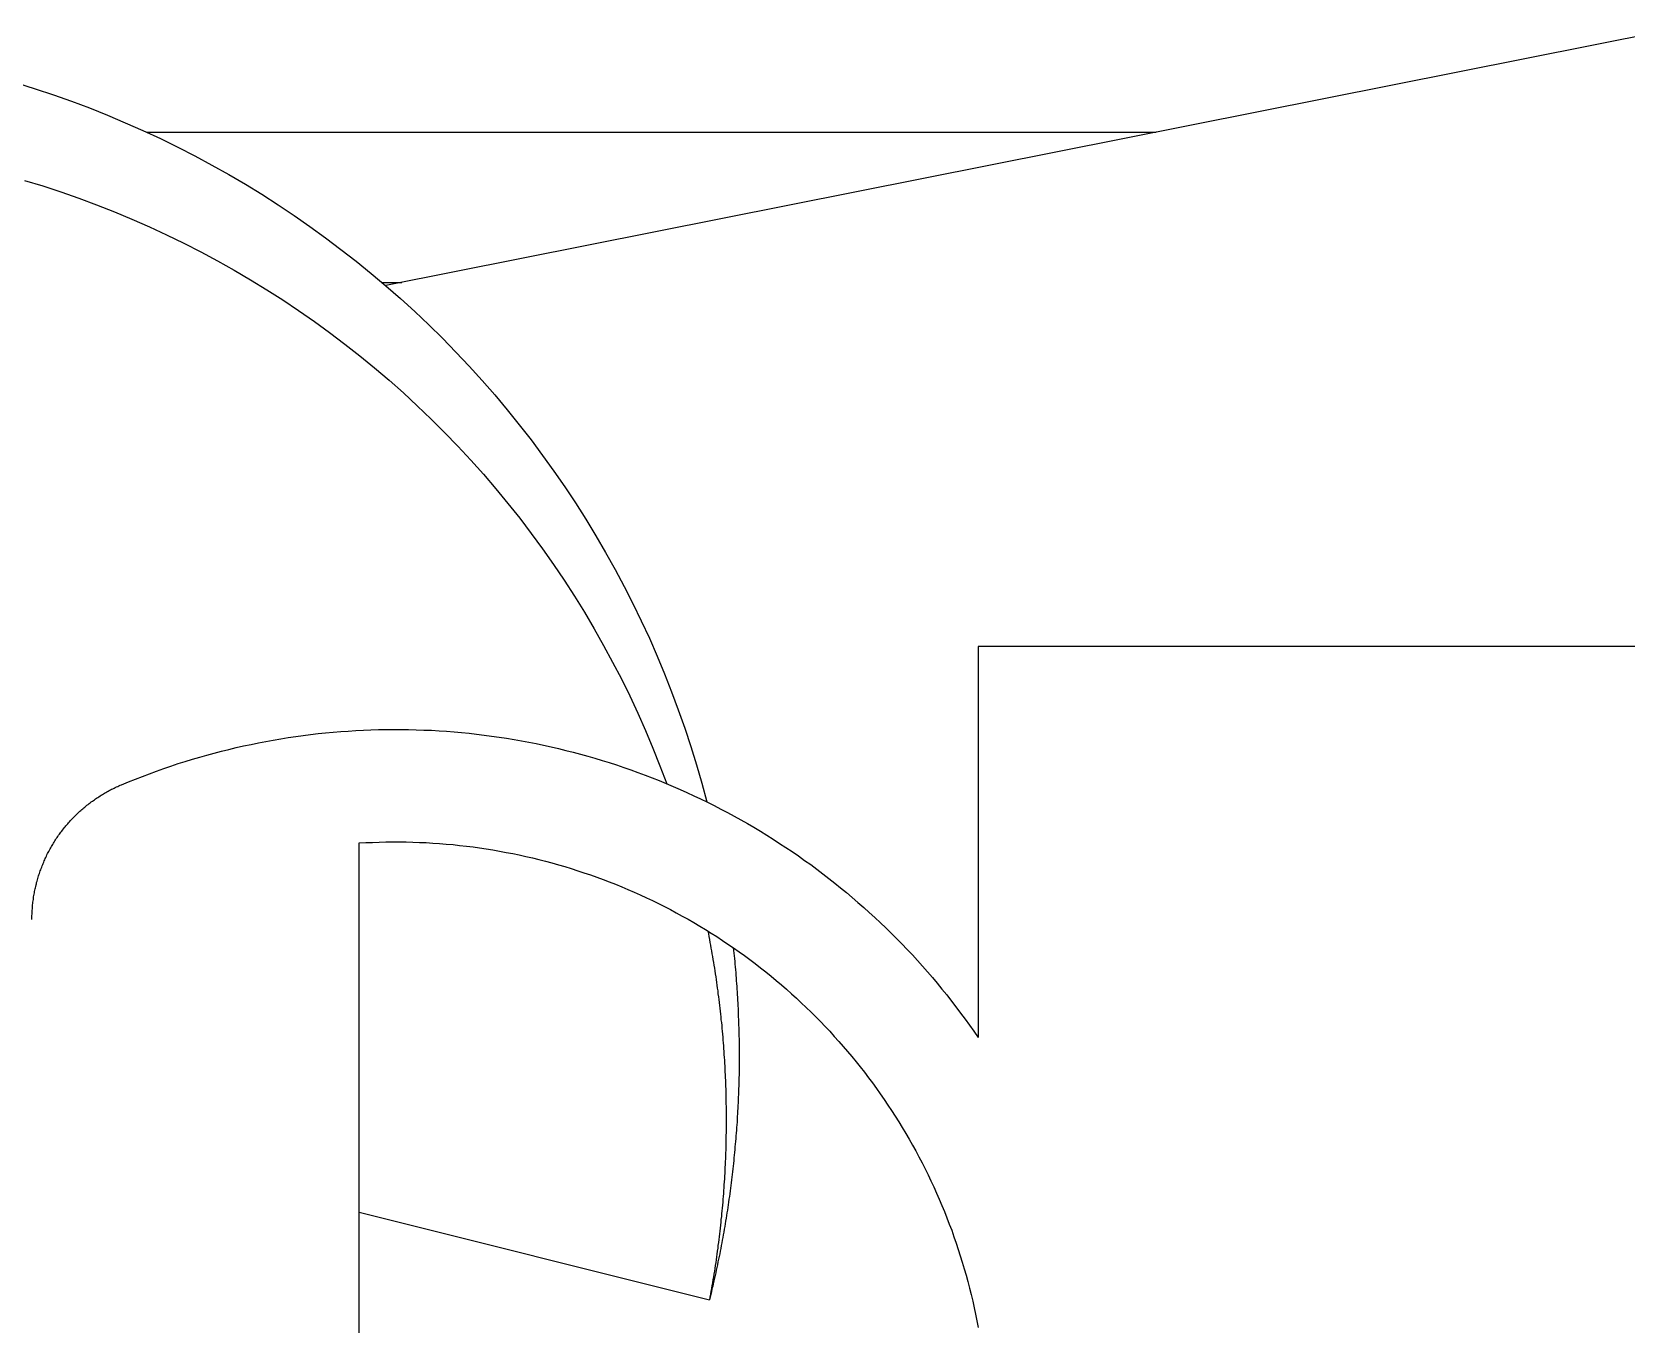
# Model space of a CAD drawing. Header units: millimetres. Extents: x 340 to 1003762, y 22 to 362022.
# Drawn here: x 421.5021 to 421.6134, y 89.8412 to 89.9315 of the extents above; entities that cross this region are included whole.
import ezdxf
from ezdxf.xclip import XClip

# ---------------------------------------------------------------- set-up
doc = ezdxf.new("R2010")
doc.units = ezdxf.units.MM
doc.header["$XCLIPFRAME"] = 0
for name, color, linetype in [('LSBB_P_002 - PLANTA 1° NIVEL SALA DE VENTAS$0$A-Equipamiento acero inox', 8, 'Continuous'), ('LSBB_P_002 - PLANTA 1° NIVEL SALA DE VENTAS$0$A-TRAS-EQPM', 8, 'Continuous'), ('XREF', 7, 'Continuous')]:
    doc.layers.add(name, color=color, linetype=linetype)

# ---------------------------------------------------------------- blocks, each defined once
blk = doc.blocks.new('LSBB_P_002 - PLANTA 1° NIVEL SALA DE VENTAS$0$laminadora')
at = {"layer": 'LSBB_P_002 - PLANTA 1° NIVEL SALA DE VENTAS$0$A-TRAS-EQPM'}
for p, q in [((-175678.321, 30461.548), (-175669.416, 30459.775)), ((-175666.837, 30461.191), (-175666.966, 30461.151)), ((-175667.221, 30461.063), (-175667.347, 30461.016)), ((-175667.094, 30461.108), (-175667.221, 30461.063)), ((-175666.966, 30461.151), (-175667.094, 30461.108)), ((-175667.472, 30460.966), (-175667.596, 30460.913)), ((-175667.347, 30461.016), (-175667.472, 30460.966)), ((-175667.746, 30460.847), (-175674.798, 30460.847)), ((-175667.719, 30460.859), (-175667.842, 30460.802)), ((-175667.596, 30460.913), (-175667.719, 30460.859)), ((-175667.963, 30460.743), (-175668.083, 30460.681)), ((-175667.842, 30460.802), (-175667.963, 30460.743)), ((-175668.201, 30460.617), (-175668.319, 30460.551)), ((-175668.083, 30460.681), (-175668.201, 30460.617)), ((-175668.319, 30460.551), (-175668.435, 30460.483)), ((-175666.892, 30460.51), (-175667.02, 30460.471)), ((-175668.55, 30460.413), (-175668.664, 30460.34)), ((-175668.435, 30460.483), (-175668.55, 30460.413)), ((-175667.146, 30460.43), (-175667.272, 30460.386)), ((-175667.02, 30460.471), (-175667.146, 30460.43)), ((-175668.664, 30460.34), (-175668.776, 30460.265)), ((-175667.52, 30460.29), (-175667.643, 30460.239)), ((-175667.396, 30460.339), (-175667.52, 30460.29)), ((-175667.272, 30460.386), (-175667.396, 30460.339)), ((-175668.886, 30460.188), (-175668.996, 30460.109)), ((-175668.776, 30460.265), (-175668.886, 30460.188)), ((-175667.765, 30460.186), (-175667.885, 30460.13)), ((-175667.643, 30460.239), (-175667.765, 30460.186)), ((-175668.996, 30460.109), (-175669.103, 30460.028)), ((-175668.005, 30460.071), (-175668.123, 30460.011)), ((-175667.885, 30460.13), (-175668.005, 30460.071)), ((-175669.103, 30460.028), (-175669.21, 30459.945)), ((-175668.241, 30459.948), (-175668.357, 30459.883)), ((-175668.123, 30460.011), (-175668.241, 30459.948)), ((-175669.314, 30459.86), (-175669.417, 30459.773)), ((-175669.21, 30459.945), (-175669.314, 30459.86)), ((-175668.357, 30459.883), (-175668.471, 30459.815)), ((-175669.39, 30459.797), (-175669.528, 30459.797)), ((-175669.417, 30459.773), (-175669.518, 30459.684)), ((-175668.585, 30459.746), (-175668.697, 30459.674)), ((-175668.471, 30459.815), (-175668.585, 30459.746)), ((-175669.518, 30459.684), (-175669.618, 30459.593)), ((-175668.697, 30459.674), (-175668.807, 30459.6)), ((-175669.618, 30459.593), (-175669.716, 30459.501)), ((-175668.917, 30459.524), (-175669.024, 30459.446)), ((-175668.807, 30459.6), (-175668.917, 30459.524)), ((-175669.812, 30459.406), (-175669.906, 30459.31)), ((-175669.716, 30459.501), (-175669.812, 30459.406)), ((-175669.024, 30459.446), (-175669.13, 30459.366)), ((-175669.906, 30459.31), (-175669.999, 30459.212)), ((-175669.235, 30459.283), (-175669.338, 30459.199)), ((-175669.13, 30459.366), (-175669.235, 30459.283)), ((-175669.999, 30459.212), (-175670.089, 30459.112)), ((-175669.338, 30459.199), (-175669.439, 30459.113)), ((-175670.089, 30459.112), (-175670.178, 30459.01)), ((-175669.439, 30459.113), (-175669.539, 30459.024)), ((-175670.178, 30459.01), (-175670.264, 30458.907)), ((-175669.539, 30459.024), (-175669.636, 30458.934)), ((-175670.264, 30458.907), (-175670.349, 30458.802)), ((-175669.733, 30458.842), (-175669.827, 30458.748)), ((-175669.636, 30458.934), (-175669.733, 30458.842)), ((-175670.349, 30458.802), (-175670.432, 30458.696)), ((-175669.827, 30458.748), (-175669.919, 30458.652)), ((-175670.432, 30458.696), (-175670.512, 30458.588)), ((-175669.919, 30458.652), (-175670.01, 30458.555)), ((-175670.512, 30458.588), (-175670.591, 30458.478)), ((-175670.01, 30458.555), (-175670.098, 30458.456)), ((-175670.591, 30458.478), (-175670.668, 30458.367)), ((-175670.098, 30458.456), (-175670.185, 30458.355)), ((-175670.668, 30458.367), (-175670.742, 30458.255)), ((-175670.185, 30458.355), (-175670.27, 30458.252)), ((-175670.742, 30458.255), (-175670.814, 30458.141)), ((-175670.27, 30458.252), (-175670.352, 30458.148)), ((-175670.814, 30458.141), (-175670.884, 30458.026)), ((-175670.352, 30458.148), (-175670.433, 30458.042)), ((-175670.884, 30458.026), (-175670.952, 30457.909)), ((-175670.433, 30458.042), (-175670.512, 30457.935)), ((-175670.952, 30457.909), (-175671.018, 30457.791)), ((-175670.512, 30457.935), (-175670.588, 30457.826)), ((-175671.018, 30457.791), (-175671.081, 30457.672)), ((-175670.588, 30457.826), (-175670.662, 30457.716)), ((-175671.081, 30457.672), (-175671.142, 30457.552)), ((-175670.662, 30457.716), (-175670.735, 30457.604)), ((-175671.142, 30457.552), (-175671.201, 30457.431)), ((-175670.735, 30457.604), (-175670.805, 30457.491)), ((-175671.201, 30457.431), (-175671.258, 30457.309)), ((-175670.805, 30457.491), (-175670.872, 30457.376)), ((-175671.258, 30457.309), (-175671.312, 30457.185)), ((-175670.872, 30457.376), (-175670.938, 30457.26)), ((-175681.498, 30457.253), (-175673.555, 30457.253)), ((-175673.555, 30457.253), (-175673.555, 30454.518)), ((-175671.312, 30457.185), (-175671.364, 30457.061)), ((-175670.938, 30457.26), (-175671.001, 30457.143)), ((-175671.364, 30457.061), (-175671.413, 30456.935)), ((-175671.001, 30457.143), (-175671.062, 30457.025)), ((-175671.062, 30457.025), (-175671.121, 30456.906)), ((-175671.413, 30456.935), (-175671.46, 30456.809)), ((-175671.121, 30456.906), (-175671.177, 30456.785)), ((-175671.46, 30456.809), (-175671.505, 30456.682)), ((-175671.177, 30456.785), (-175671.231, 30456.664)), ((-175671.505, 30456.682), (-175671.547, 30456.554)), ((-175671.231, 30456.664), (-175671.283, 30456.541)), ((-175670.26, 30456.611), (-175670.312, 30456.602)), ((-175670.208, 30456.619), (-175670.26, 30456.611)), ((-175670.155, 30456.626), (-175670.208, 30456.619)), ((-175670.103, 30456.633), (-175670.155, 30456.626)), ((-175670.05, 30456.64), (-175670.103, 30456.633)), ((-175669.998, 30456.645), (-175670.05, 30456.64)), ((-175669.945, 30456.651), (-175669.998, 30456.645)), ((-175669.893, 30456.655), (-175669.945, 30456.651)), ((-175669.84, 30456.659), (-175669.893, 30456.655)), ((-175669.788, 30456.663), (-175669.84, 30456.659)), ((-175669.735, 30456.666), (-175669.788, 30456.663)), ((-175669.682, 30456.668), (-175669.735, 30456.666)), ((-175669.629, 30456.67), (-175669.682, 30456.668)), ((-175669.576, 30456.671), (-175669.629, 30456.67)), ((-175669.524, 30456.672), (-175669.576, 30456.671)), ((-175669.471, 30456.672), (-175669.524, 30456.672)), ((-175669.418, 30456.672), (-175669.471, 30456.672)), ((-175669.365, 30456.671), (-175669.418, 30456.672)), ((-175669.312, 30456.669), (-175669.365, 30456.671)), ((-175669.26, 30456.667), (-175669.312, 30456.669)), ((-175669.207, 30456.665), (-175669.26, 30456.667)), ((-175669.154, 30456.661), (-175669.207, 30456.665)), ((-175669.102, 30456.658), (-175669.154, 30456.661)), ((-175669.049, 30456.653), (-175669.102, 30456.658)), ((-175668.996, 30456.648), (-175669.049, 30456.653)), ((-175668.944, 30456.643), (-175668.996, 30456.648)), ((-175668.891, 30456.637), (-175668.944, 30456.643)), ((-175668.839, 30456.63), (-175668.891, 30456.637)), ((-175668.787, 30456.623), (-175668.839, 30456.63)), ((-175668.734, 30456.615), (-175668.787, 30456.623)), ((-175668.682, 30456.607), (-175668.734, 30456.615)), ((-175668.63, 30456.598), (-175668.682, 30456.607)), ((-175671.547, 30456.554), (-175671.587, 30456.425)), ((-175671.283, 30456.541), (-175671.332, 30456.417)), ((-175670.776, 30456.5), (-175670.827, 30456.486)), ((-175670.725, 30456.513), (-175670.776, 30456.5)), ((-175670.673, 30456.526), (-175670.725, 30456.513)), ((-175670.622, 30456.539), (-175670.673, 30456.526)), ((-175670.571, 30456.551), (-175670.622, 30456.539)), ((-175670.519, 30456.562), (-175670.571, 30456.551)), ((-175670.467, 30456.573), (-175670.519, 30456.562)), ((-175670.416, 30456.583), (-175670.467, 30456.573)), ((-175670.364, 30456.593), (-175670.416, 30456.583)), ((-175670.312, 30456.602), (-175670.364, 30456.593)), ((-175668.578, 30456.589), (-175668.63, 30456.598)), ((-175668.526, 30456.579), (-175668.578, 30456.589)), ((-175668.475, 30456.568), (-175668.526, 30456.579)), ((-175668.423, 30456.557), (-175668.475, 30456.568)), ((-175668.372, 30456.545), (-175668.423, 30456.557)), ((-175668.32, 30456.533), (-175668.372, 30456.545)), ((-175668.269, 30456.52), (-175668.32, 30456.533)), ((-175668.218, 30456.507), (-175668.269, 30456.52)), ((-175668.167, 30456.493), (-175668.218, 30456.507)), ((-175671.587, 30456.425), (-175671.624, 30456.296)), ((-175671.332, 30456.417), (-175671.379, 30456.293)), ((-175671.128, 30456.389), (-175671.178, 30456.371)), ((-175671.079, 30456.407), (-175671.128, 30456.389)), ((-175671.028, 30456.424), (-175671.079, 30456.407)), ((-175670.978, 30456.44), (-175671.028, 30456.424)), ((-175670.928, 30456.456), (-175670.978, 30456.44)), ((-175670.877, 30456.471), (-175670.928, 30456.456)), ((-175670.827, 30456.486), (-175670.877, 30456.471)), ((-175668.116, 30456.479), (-175668.167, 30456.493)), ((-175668.065, 30456.464), (-175668.116, 30456.479)), ((-175668.015, 30456.449), (-175668.065, 30456.464)), ((-175667.965, 30456.433), (-175668.015, 30456.449)), ((-175667.914, 30456.416), (-175667.965, 30456.433)), ((-175667.865, 30456.399), (-175667.914, 30456.416)), ((-175667.815, 30456.381), (-175667.865, 30456.399)), ((-175671.624, 30456.296), (-175671.659, 30456.165)), ((-175671.423, 30456.274), (-175671.472, 30456.253)), ((-175671.375, 30456.295), (-175671.423, 30456.274)), ((-175671.326, 30456.315), (-175671.375, 30456.295)), ((-175671.277, 30456.334), (-175671.326, 30456.315)), ((-175671.228, 30456.353), (-175671.277, 30456.334)), ((-175671.178, 30456.371), (-175671.228, 30456.353)), ((-175667.765, 30456.363), (-175667.815, 30456.381)), ((-175667.716, 30456.344), (-175667.765, 30456.363)), ((-175667.667, 30456.325), (-175667.716, 30456.344)), ((-175667.618, 30456.306), (-175667.667, 30456.325)), ((-175667.569, 30456.285), (-175667.618, 30456.306)), ((-175667.56, 30456.282), (-175667.569, 30456.285)), ((-175667.552, 30456.278), (-175667.56, 30456.282)), ((-175667.543, 30456.274), (-175667.552, 30456.278)), ((-175667.535, 30456.27), (-175667.543, 30456.274)), ((-175671.663, 30456.164), (-175671.71, 30456.14)), ((-175671.616, 30456.187), (-175671.663, 30456.164)), ((-175671.568, 30456.209), (-175671.616, 30456.187)), ((-175671.52, 30456.231), (-175671.568, 30456.209)), ((-175671.472, 30456.253), (-175671.52, 30456.231)), ((-175667.526, 30456.266), (-175667.535, 30456.27)), ((-175667.518, 30456.262), (-175667.526, 30456.266)), ((-175667.509, 30456.258), (-175667.518, 30456.262)), ((-175667.501, 30456.254), (-175667.509, 30456.258)), ((-175667.493, 30456.249), (-175667.501, 30456.254)), ((-175667.484, 30456.245), (-175667.493, 30456.249)), ((-175667.476, 30456.241), (-175667.484, 30456.245)), ((-175667.468, 30456.236), (-175667.476, 30456.241)), ((-175667.46, 30456.231), (-175667.468, 30456.236)), ((-175667.452, 30456.227), (-175667.46, 30456.231)), ((-175667.444, 30456.222), (-175667.452, 30456.227)), ((-175667.436, 30456.217), (-175667.444, 30456.222)), ((-175667.428, 30456.212), (-175667.436, 30456.217)), ((-175667.42, 30456.207), (-175667.428, 30456.212)), ((-175667.412, 30456.202), (-175667.42, 30456.207)), ((-175667.404, 30456.197), (-175667.412, 30456.202)), ((-175667.396, 30456.192), (-175667.404, 30456.197)), ((-175667.388, 30456.187), (-175667.396, 30456.192)), ((-175667.381, 30456.181), (-175667.388, 30456.187)), ((-175667.373, 30456.176), (-175667.381, 30456.181)), ((-175667.366, 30456.171), (-175667.373, 30456.176)), ((-175667.358, 30456.165), (-175667.366, 30456.171)), ((-175667.351, 30456.159), (-175667.358, 30456.165)), ((-175671.851, 30456.066), (-175671.897, 30456.04)), ((-175671.804, 30456.091), (-175671.851, 30456.066)), ((-175671.757, 30456.116), (-175671.804, 30456.091)), ((-175671.71, 30456.14), (-175671.757, 30456.116)), ((-175667.343, 30456.154), (-175667.351, 30456.159)), ((-175667.336, 30456.148), (-175667.343, 30456.154)), ((-175667.328, 30456.142), (-175667.336, 30456.148)), ((-175667.321, 30456.136), (-175667.328, 30456.142)), ((-175667.314, 30456.13), (-175667.321, 30456.136)), ((-175667.307, 30456.124), (-175667.314, 30456.13)), ((-175667.3, 30456.118), (-175667.307, 30456.124)), ((-175667.292, 30456.112), (-175667.3, 30456.118)), ((-175667.285, 30456.106), (-175667.292, 30456.112)), ((-175667.279, 30456.1), (-175667.285, 30456.106)), ((-175667.272, 30456.094), (-175667.279, 30456.1)), ((-175667.265, 30456.087), (-175667.272, 30456.094)), ((-175667.258, 30456.081), (-175667.265, 30456.087)), ((-175667.251, 30456.074), (-175667.258, 30456.081)), ((-175667.245, 30456.068), (-175667.251, 30456.074)), ((-175667.238, 30456.061), (-175667.245, 30456.068)), ((-175667.232, 30456.054), (-175667.238, 30456.061)), ((-175667.225, 30456.048), (-175667.232, 30456.054)), ((-175672.034, 30455.961), (-175672.079, 30455.933)), ((-175671.988, 30455.988), (-175672.034, 30455.961)), ((-175671.943, 30456.014), (-175671.988, 30455.988)), ((-175671.897, 30456.04), (-175671.943, 30456.014)), ((-175667.219, 30456.041), (-175667.225, 30456.048)), ((-175667.212, 30456.034), (-175667.219, 30456.041)), ((-175667.206, 30456.027), (-175667.212, 30456.034)), ((-175667.2, 30456.02), (-175667.206, 30456.027)), ((-175667.194, 30456.013), (-175667.2, 30456.02)), ((-175667.188, 30456.006), (-175667.194, 30456.013)), ((-175667.181, 30455.999), (-175667.188, 30456.006)), ((-175667.176, 30455.991), (-175667.181, 30455.999)), ((-175667.17, 30455.984), (-175667.176, 30455.991)), ((-175667.164, 30455.977), (-175667.17, 30455.984)), ((-175667.158, 30455.969), (-175667.164, 30455.977)), ((-175667.152, 30455.962), (-175667.158, 30455.969)), ((-175667.147, 30455.955), (-175667.152, 30455.962)), ((-175667.141, 30455.947), (-175667.147, 30455.955)), ((-175667.136, 30455.939), (-175667.141, 30455.947)), ((-175667.13, 30455.932), (-175667.136, 30455.939)), ((-175672.212, 30455.847), (-175672.256, 30455.818)), ((-175672.168, 30455.876), (-175672.212, 30455.847)), ((-175672.123, 30455.905), (-175672.168, 30455.876)), ((-175672.079, 30455.933), (-175672.123, 30455.905)), ((-175670.165, 30455.83), (-175670.211, 30455.822)), ((-175670.118, 30455.837), (-175670.165, 30455.83)), ((-175670.072, 30455.844), (-175670.118, 30455.837)), ((-175670.026, 30455.851), (-175670.072, 30455.844)), ((-175669.979, 30455.856), (-175670.026, 30455.851)), ((-175669.932, 30455.862), (-175669.979, 30455.856)), ((-175669.886, 30455.867), (-175669.932, 30455.862)), ((-175669.839, 30455.871), (-175669.886, 30455.867)), ((-175669.792, 30455.875), (-175669.839, 30455.871)), ((-175669.745, 30455.878), (-175669.792, 30455.875)), ((-175669.699, 30455.881), (-175669.745, 30455.878)), ((-175669.652, 30455.883), (-175669.699, 30455.881)), ((-175669.605, 30455.885), (-175669.652, 30455.883)), ((-175669.558, 30455.886), (-175669.605, 30455.885)), ((-175669.511, 30455.886), (-175669.558, 30455.886)), ((-175669.464, 30455.886), (-175669.511, 30455.886)), ((-175669.417, 30455.886), (-175669.464, 30455.886)), ((-175669.37, 30455.885), (-175669.417, 30455.886)), ((-175669.323, 30455.883), (-175669.37, 30455.885)), ((-175669.276, 30455.881), (-175669.323, 30455.883)), ((-175669.23, 30455.879), (-175669.276, 30455.881)), ((-175669.23, 30444.321), (-175669.23, 30455.879)), ((-175667.125, 30455.924), (-175667.13, 30455.932)), ((-175667.12, 30455.916), (-175667.125, 30455.924)), ((-175667.114, 30455.909), (-175667.12, 30455.916)), ((-175667.109, 30455.901), (-175667.114, 30455.909)), ((-175667.104, 30455.893), (-175667.109, 30455.901)), ((-175667.099, 30455.885), (-175667.104, 30455.893)), ((-175667.094, 30455.877), (-175667.099, 30455.885)), ((-175667.089, 30455.869), (-175667.094, 30455.877)), ((-175667.085, 30455.861), (-175667.089, 30455.869)), ((-175667.08, 30455.853), (-175667.085, 30455.861)), ((-175667.075, 30455.845), (-175667.08, 30455.853)), ((-175667.071, 30455.837), (-175667.075, 30455.845)), ((-175667.066, 30455.828), (-175667.071, 30455.837)), ((-175667.062, 30455.82), (-175667.066, 30455.828)), ((-175672.385, 30455.727), (-175672.428, 30455.695)), ((-175672.342, 30455.757), (-175672.385, 30455.727)), ((-175672.299, 30455.788), (-175672.342, 30455.757)), ((-175672.256, 30455.818), (-175672.299, 30455.788)), ((-175670.622, 30455.726), (-175670.667, 30455.713)), ((-175670.577, 30455.739), (-175670.622, 30455.726)), ((-175670.532, 30455.751), (-175670.577, 30455.739)), ((-175670.486, 30455.763), (-175670.532, 30455.751)), ((-175670.441, 30455.774), (-175670.486, 30455.763)), ((-175670.395, 30455.785), (-175670.441, 30455.774)), ((-175670.349, 30455.795), (-175670.395, 30455.785)), ((-175670.303, 30455.804), (-175670.349, 30455.795)), ((-175670.257, 30455.813), (-175670.303, 30455.804)), ((-175670.211, 30455.822), (-175670.257, 30455.813)), ((-175667.058, 30455.812), (-175667.062, 30455.82)), ((-175667.053, 30455.804), (-175667.058, 30455.812)), ((-175667.049, 30455.795), (-175667.053, 30455.804)), ((-175667.045, 30455.787), (-175667.049, 30455.795)), ((-175667.041, 30455.778), (-175667.045, 30455.787)), ((-175667.037, 30455.77), (-175667.041, 30455.778)), ((-175667.033, 30455.761), (-175667.037, 30455.77)), ((-175667.029, 30455.753), (-175667.033, 30455.761)), ((-175667.026, 30455.744), (-175667.029, 30455.753)), ((-175667.022, 30455.736), (-175667.026, 30455.744)), ((-175667.019, 30455.727), (-175667.022, 30455.736)), ((-175667.015, 30455.718), (-175667.019, 30455.727)), ((-175667.012, 30455.71), (-175667.015, 30455.718)), ((-175672.512, 30455.631), (-175672.553, 30455.598)), ((-175672.47, 30455.663), (-175672.512, 30455.631)), ((-175672.428, 30455.695), (-175672.47, 30455.663)), ((-175670.978, 30455.607), (-175671.022, 30455.59)), ((-175670.934, 30455.624), (-175670.978, 30455.607)), ((-175670.89, 30455.64), (-175670.934, 30455.624)), ((-175670.846, 30455.655), (-175670.89, 30455.64)), ((-175670.801, 30455.671), (-175670.846, 30455.655)), ((-175670.757, 30455.685), (-175670.801, 30455.671)), ((-175670.712, 30455.7), (-175670.757, 30455.685)), ((-175670.667, 30455.713), (-175670.712, 30455.7)), ((-175667.008, 30455.701), (-175667.012, 30455.71)), ((-175667.005, 30455.692), (-175667.008, 30455.701)), ((-175667.002, 30455.683), (-175667.005, 30455.692)), ((-175666.999, 30455.674), (-175667.002, 30455.683)), ((-175666.996, 30455.666), (-175666.999, 30455.674)), ((-175666.993, 30455.657), (-175666.996, 30455.666)), ((-175666.99, 30455.648), (-175666.993, 30455.657)), ((-175666.988, 30455.639), (-175666.99, 30455.648)), ((-175666.985, 30455.63), (-175666.988, 30455.639)), ((-175666.982, 30455.621), (-175666.985, 30455.63)), ((-175666.98, 30455.612), (-175666.982, 30455.621)), ((-175666.977, 30455.603), (-175666.98, 30455.612)), ((-175666.975, 30455.594), (-175666.977, 30455.603)), ((-175672.675, 30455.498), (-175672.715, 30455.463)), ((-175672.635, 30455.532), (-175672.675, 30455.498)), ((-175672.594, 30455.565), (-175672.635, 30455.532)), ((-175672.553, 30455.598), (-175672.594, 30455.565)), ((-175671.237, 30455.496), (-175671.279, 30455.476)), ((-175671.194, 30455.516), (-175671.237, 30455.496)), ((-175671.151, 30455.535), (-175671.194, 30455.516)), ((-175671.108, 30455.554), (-175671.151, 30455.535)), ((-175671.065, 30455.572), (-175671.108, 30455.554)), ((-175671.022, 30455.59), (-175671.065, 30455.572)), ((-175666.973, 30455.585), (-175666.975, 30455.594)), ((-175666.971, 30455.575), (-175666.973, 30455.585)), ((-175666.969, 30455.566), (-175666.971, 30455.575)), ((-175666.967, 30455.557), (-175666.969, 30455.566)), ((-175666.965, 30455.548), (-175666.967, 30455.557)), ((-175666.963, 30455.539), (-175666.965, 30455.548)), ((-175666.961, 30455.53), (-175666.963, 30455.539)), ((-175666.959, 30455.521), (-175666.961, 30455.53)), ((-175666.958, 30455.511), (-175666.959, 30455.521)), ((-175666.956, 30455.502), (-175666.958, 30455.511)), ((-175666.955, 30455.493), (-175666.956, 30455.502)), ((-175666.954, 30455.484), (-175666.955, 30455.493)), ((-175672.794, 30455.393), (-175672.833, 30455.357)), ((-175672.755, 30455.428), (-175672.794, 30455.393)), ((-175672.715, 30455.463), (-175672.755, 30455.428)), ((-175671.446, 30455.391), (-175671.488, 30455.368)), ((-175671.405, 30455.413), (-175671.446, 30455.391)), ((-175671.363, 30455.435), (-175671.405, 30455.413)), ((-175671.321, 30455.456), (-175671.363, 30455.435)), ((-175671.279, 30455.476), (-175671.321, 30455.456)), ((-175666.952, 30455.474), (-175666.954, 30455.484)), ((-175666.951, 30455.465), (-175666.952, 30455.474)), ((-175666.95, 30455.456), (-175666.951, 30455.465)), ((-175666.949, 30455.446), (-175666.95, 30455.456)), ((-175666.948, 30455.437), (-175666.949, 30455.446)), ((-175666.947, 30455.428), (-175666.948, 30455.437)), ((-175666.947, 30455.418), (-175666.947, 30455.428)), ((-175666.946, 30455.409), (-175666.947, 30455.418)), ((-175666.946, 30455.4), (-175666.946, 30455.409)), ((-175666.945, 30455.39), (-175666.946, 30455.4)), ((-175666.945, 30455.381), (-175666.945, 30455.39)), ((-175666.944, 30455.372), (-175666.945, 30455.381)), ((-175672.91, 30455.285), (-175672.948, 30455.248)), ((-175672.872, 30455.321), (-175672.91, 30455.285)), ((-175672.833, 30455.357), (-175672.872, 30455.321)), ((-175671.65, 30455.274), (-175671.69, 30455.249)), ((-175671.61, 30455.298), (-175671.65, 30455.274)), ((-175671.569, 30455.322), (-175671.61, 30455.298)), ((-175671.529, 30455.346), (-175671.569, 30455.322)), ((-175671.488, 30455.368), (-175671.529, 30455.346)), ((-175666.944, 30455.362), (-175666.944, 30455.372)), ((-175666.944, 30455.353), (-175666.944, 30455.362)), ((-175666.944, 30455.344), (-175666.944, 30455.353)), ((-175673.022, 30455.173), (-175673.058, 30455.135)), ((-175672.985, 30455.21), (-175673.022, 30455.173)), ((-175672.948, 30455.248), (-175672.985, 30455.21)), ((-175671.807, 30455.172), (-175671.846, 30455.146)), ((-175671.768, 30455.198), (-175671.807, 30455.172)), ((-175671.729, 30455.224), (-175671.768, 30455.198)), ((-175671.69, 30455.249), (-175671.729, 30455.224)), ((-175671.685, 30455.164), (-175671.688, 30455.144)), ((-175671.681, 30455.184), (-175671.685, 30455.164)), ((-175671.677, 30455.204), (-175671.681, 30455.184)), ((-175671.674, 30455.224), (-175671.677, 30455.204)), ((-175671.67, 30455.244), (-175671.674, 30455.224)), ((-175671.666, 30455.264), (-175671.67, 30455.244)), ((-175673.13, 30455.057), (-175673.165, 30455.018)), ((-175673.095, 30455.096), (-175673.13, 30455.057)), ((-175673.058, 30455.135), (-175673.095, 30455.096)), ((-175671.96, 30455.063), (-175671.998, 30455.035)), ((-175671.922, 30455.091), (-175671.96, 30455.063)), ((-175671.884, 30455.118), (-175671.922, 30455.091)), ((-175671.846, 30455.146), (-175671.884, 30455.118)), ((-175671.854, 30455.05), (-175671.856, 30455.031)), ((-175671.852, 30455.07), (-175671.854, 30455.05)), ((-175671.85, 30455.089), (-175671.852, 30455.07)), ((-175671.848, 30455.108), (-175671.85, 30455.089)), ((-175671.846, 30455.127), (-175671.848, 30455.108)), ((-175671.844, 30455.147), (-175671.846, 30455.127)), ((-175671.702, 30455.064), (-175671.705, 30455.044)), ((-175671.699, 30455.084), (-175671.702, 30455.064)), ((-175671.695, 30455.104), (-175671.699, 30455.084)), ((-175671.692, 30455.124), (-175671.695, 30455.104)), ((-175671.688, 30455.144), (-175671.692, 30455.124)), ((-175673.235, 30454.938), (-175673.269, 30454.898)), ((-175673.2, 30454.978), (-175673.235, 30454.938)), ((-175673.165, 30455.018), (-175673.2, 30454.978)), ((-175672.108, 30454.947), (-175672.144, 30454.918)), ((-175672.072, 30454.977), (-175672.108, 30454.947)), ((-175672.035, 30455.006), (-175672.072, 30454.977)), ((-175671.998, 30455.035), (-175672.035, 30455.006)), ((-175671.864, 30454.934), (-175671.865, 30454.915)), ((-175671.862, 30454.954), (-175671.864, 30454.934)), ((-175671.861, 30454.973), (-175671.862, 30454.954)), ((-175671.859, 30454.992), (-175671.861, 30454.973)), ((-175671.858, 30455.012), (-175671.859, 30454.992)), ((-175671.856, 30455.031), (-175671.858, 30455.012)), ((-175671.721, 30454.944), (-175671.724, 30454.924)), ((-175671.718, 30454.964), (-175671.721, 30454.944)), ((-175671.715, 30454.984), (-175671.718, 30454.964)), ((-175671.712, 30455.004), (-175671.715, 30454.984)), ((-175671.709, 30455.024), (-175671.712, 30455.004)), ((-175671.705, 30455.044), (-175671.709, 30455.024)), ((-175673.302, 30454.857), (-175673.335, 30454.816)), ((-175673.269, 30454.898), (-175673.302, 30454.857)), ((-175672.25, 30454.825), (-175672.285, 30454.794)), ((-175672.215, 30454.856), (-175672.25, 30454.825)), ((-175672.18, 30454.887), (-175672.215, 30454.856)), ((-175672.144, 30454.918), (-175672.18, 30454.887)), ((-175671.871, 30454.838), (-175671.872, 30454.819)), ((-175671.869, 30454.857), (-175671.871, 30454.838)), ((-175671.868, 30454.876), (-175671.869, 30454.857)), ((-175671.867, 30454.896), (-175671.868, 30454.876)), ((-175671.865, 30454.915), (-175671.867, 30454.896)), ((-175671.737, 30454.824), (-175671.74, 30454.804)), ((-175671.735, 30454.844), (-175671.737, 30454.824)), ((-175671.732, 30454.864), (-175671.735, 30454.844)), ((-175671.729, 30454.884), (-175671.732, 30454.864)), ((-175671.727, 30454.904), (-175671.729, 30454.884)), ((-175671.724, 30454.924), (-175671.727, 30454.904)), ((-175673.4, 30454.733), (-175673.432, 30454.69)), ((-175673.368, 30454.774), (-175673.4, 30454.733)), ((-175673.335, 30454.816), (-175673.368, 30454.774)), ((-175672.353, 30454.729), (-175672.387, 30454.697)), ((-175672.319, 30454.762), (-175672.353, 30454.729)), ((-175672.285, 30454.794), (-175672.319, 30454.762)), ((-175671.877, 30454.722), (-175671.878, 30454.702)), ((-175671.876, 30454.741), (-175671.877, 30454.722)), ((-175671.875, 30454.76), (-175671.876, 30454.741)), ((-175671.874, 30454.78), (-175671.875, 30454.76)), ((-175671.873, 30454.799), (-175671.874, 30454.78)), ((-175671.872, 30454.819), (-175671.873, 30454.799)), ((-175671.75, 30454.723), (-175671.752, 30454.703)), ((-175671.747, 30454.743), (-175671.75, 30454.723)), ((-175671.745, 30454.764), (-175671.747, 30454.743)), ((-175671.743, 30454.784), (-175671.745, 30454.764)), ((-175671.74, 30454.804), (-175671.743, 30454.784)), ((-175673.494, 30454.605), (-175673.525, 30454.562)), ((-175673.463, 30454.648), (-175673.494, 30454.605)), ((-175673.432, 30454.69), (-175673.463, 30454.648)), ((-175672.453, 30454.63), (-175672.486, 30454.596)), ((-175672.42, 30454.664), (-175672.453, 30454.63)), ((-175672.387, 30454.697), (-175672.42, 30454.664)), ((-175671.881, 30454.606), (-175671.882, 30454.586)), ((-175671.88, 30454.644), (-175671.881, 30454.625)), ((-175671.881, 30454.625), (-175671.881, 30454.606)), ((-175671.879, 30454.664), (-175671.88, 30454.644)), ((-175671.878, 30454.702), (-175671.879, 30454.683)), ((-175671.879, 30454.683), (-175671.879, 30454.664)), ((-175671.763, 30454.602), (-175671.764, 30454.582)), ((-175671.761, 30454.623), (-175671.763, 30454.602)), ((-175671.758, 30454.643), (-175671.761, 30454.623)), ((-175671.756, 30454.663), (-175671.758, 30454.643)), ((-175671.754, 30454.683), (-175671.756, 30454.663)), ((-175671.752, 30454.703), (-175671.754, 30454.683)), ((-175673.525, 30454.562), (-175673.555, 30454.518)), ((-175672.581, 30454.492), (-175672.612, 30454.457)), ((-175672.549, 30454.527), (-175672.581, 30454.492)), ((-175672.518, 30454.562), (-175672.549, 30454.527)), ((-175672.486, 30454.596), (-175672.518, 30454.562)), ((-175671.883, 30454.528), (-175671.884, 30454.509)), ((-175671.884, 30454.509), (-175671.884, 30454.489)), ((-175671.884, 30454.489), (-175671.884, 30454.47)), ((-175671.882, 30454.586), (-175671.883, 30454.567)), ((-175671.883, 30454.567), (-175671.883, 30454.548)), ((-175671.883, 30454.548), (-175671.883, 30454.528)), ((-175671.771, 30454.501), (-175671.773, 30454.481)), ((-175671.77, 30454.522), (-175671.771, 30454.501)), ((-175671.768, 30454.542), (-175671.77, 30454.522)), ((-175671.766, 30454.562), (-175671.768, 30454.542)), ((-175671.764, 30454.582), (-175671.766, 30454.562)), ((-175672.672, 30454.386), (-175672.702, 30454.349)), ((-175672.642, 30454.422), (-175672.672, 30454.386)), ((-175672.612, 30454.457), (-175672.642, 30454.422)), ((-175671.884, 30454.47), (-175671.885, 30454.451)), ((-175671.885, 30454.451), (-175671.885, 30454.431)), ((-175671.885, 30454.431), (-175671.885, 30454.412)), ((-175671.885, 30454.412), (-175671.885, 30454.393)), ((-175671.885, 30454.393), (-175671.885, 30454.373)), ((-175671.78, 30454.38), (-175671.782, 30454.36)), ((-175671.779, 30454.4), (-175671.78, 30454.38)), ((-175671.778, 30454.421), (-175671.779, 30454.4)), ((-175671.776, 30454.441), (-175671.778, 30454.421)), ((-175671.775, 30454.461), (-175671.776, 30454.441)), ((-175671.773, 30454.481), (-175671.775, 30454.461)), ((-175672.76, 30454.276), (-175672.789, 30454.238)), ((-175672.731, 30454.313), (-175672.76, 30454.276)), ((-175672.702, 30454.349), (-175672.731, 30454.313)), ((-175671.885, 30454.373), (-175671.885, 30454.354)), ((-175671.885, 30454.354), (-175671.885, 30454.334)), ((-175671.885, 30454.334), (-175671.884, 30454.315)), ((-175671.884, 30454.315), (-175671.884, 30454.296)), ((-175671.884, 30454.296), (-175671.884, 30454.276)), ((-175671.884, 30454.276), (-175671.884, 30454.257)), ((-175671.786, 30454.279), (-175671.787, 30454.259)), ((-175671.785, 30454.299), (-175671.786, 30454.279)), ((-175671.784, 30454.319), (-175671.785, 30454.299)), ((-175671.783, 30454.34), (-175671.784, 30454.319)), ((-175671.782, 30454.36), (-175671.783, 30454.34)), ((-175672.844, 30454.163), (-175672.871, 30454.124)), ((-175672.817, 30454.201), (-175672.844, 30454.163)), ((-175672.789, 30454.238), (-175672.817, 30454.201)), ((-175671.884, 30454.257), (-175671.883, 30454.238)), ((-175671.883, 30454.238), (-175671.883, 30454.218)), ((-175671.883, 30454.218), (-175671.882, 30454.199)), ((-175671.882, 30454.199), (-175671.882, 30454.18)), ((-175671.882, 30454.18), (-175671.881, 30454.16)), ((-175671.881, 30454.16), (-175671.88, 30454.141)), ((-175671.79, 30454.178), (-175671.791, 30454.158)), ((-175671.791, 30454.158), (-175671.791, 30454.137)), ((-175671.789, 30454.198), (-175671.79, 30454.178)), ((-175671.788, 30454.239), (-175671.789, 30454.218)), ((-175671.789, 30454.218), (-175671.789, 30454.198)), ((-175671.787, 30454.259), (-175671.788, 30454.239)), ((-175672.924, 30454.047), (-175672.95, 30454.008)), ((-175672.898, 30454.086), (-175672.924, 30454.047)), ((-175672.871, 30454.124), (-175672.898, 30454.086)), ((-175671.88, 30454.141), (-175671.88, 30454.121)), ((-175671.88, 30454.121), (-175671.879, 30454.102)), ((-175671.879, 30454.102), (-175671.878, 30454.083)), ((-175671.878, 30454.083), (-175671.877, 30454.063)), ((-175671.877, 30454.063), (-175671.876, 30454.044)), ((-175671.876, 30454.044), (-175671.875, 30454.025)), ((-175671.793, 30454.056), (-175671.794, 30454.036)), ((-175671.792, 30454.097), (-175671.793, 30454.076)), ((-175671.793, 30454.076), (-175671.793, 30454.056)), ((-175671.791, 30454.137), (-175671.792, 30454.117)), ((-175671.792, 30454.117), (-175671.792, 30454.097)), ((-175672.976, 30453.968), (-175673.001, 30453.929)), ((-175672.95, 30454.008), (-175672.976, 30453.968)), ((-175671.875, 30454.025), (-175671.874, 30454.005)), ((-175671.874, 30454.005), (-175671.873, 30453.986)), ((-175671.873, 30453.986), (-175671.872, 30453.967)), ((-175671.872, 30453.967), (-175671.871, 30453.947)), ((-175671.871, 30453.947), (-175671.87, 30453.928)), ((-175671.794, 30454.036), (-175671.794, 30454.016)), ((-175671.794, 30454.016), (-175671.794, 30453.995)), ((-175671.794, 30453.995), (-175671.794, 30453.975)), ((-175671.794, 30453.975), (-175671.794, 30453.955)), ((-175671.794, 30453.955), (-175671.794, 30453.935)), ((-175671.794, 30453.935), (-175671.794, 30453.914)), ((-175673.049, 30453.848), (-175673.073, 30453.808)), ((-175673.025, 30453.889), (-175673.049, 30453.848)), ((-175673.001, 30453.929), (-175673.025, 30453.889)), ((-175671.87, 30453.928), (-175671.868, 30453.909)), ((-175671.868, 30453.909), (-175671.867, 30453.889)), ((-175671.867, 30453.889), (-175671.866, 30453.87)), ((-175671.866, 30453.87), (-175671.864, 30453.851)), ((-175671.864, 30453.851), (-175671.863, 30453.831)), ((-175671.863, 30453.831), (-175671.861, 30453.812)), ((-175671.794, 30453.914), (-175671.794, 30453.894)), ((-175671.794, 30453.894), (-175671.794, 30453.874)), ((-175671.794, 30453.874), (-175671.794, 30453.854)), ((-175671.794, 30453.854), (-175671.793, 30453.833)), ((-175671.793, 30453.833), (-175671.793, 30453.813)), ((-175673.119, 30453.726), (-175673.141, 30453.685)), ((-175673.096, 30453.767), (-175673.119, 30453.726)), ((-175673.073, 30453.808), (-175673.096, 30453.767)), ((-175671.861, 30453.812), (-175671.86, 30453.793)), ((-175671.86, 30453.793), (-175671.858, 30453.774)), ((-175671.858, 30453.774), (-175671.856, 30453.754)), ((-175671.856, 30453.754), (-175671.855, 30453.735)), ((-175671.855, 30453.735), (-175671.853, 30453.716)), ((-175671.853, 30453.716), (-175671.851, 30453.696)), ((-175671.793, 30453.813), (-175671.792, 30453.793)), ((-175671.792, 30453.793), (-175671.792, 30453.773)), ((-175671.792, 30453.773), (-175671.791, 30453.752)), ((-175671.791, 30453.752), (-175671.791, 30453.732)), ((-175671.791, 30453.732), (-175671.79, 30453.712)), ((-175671.79, 30453.712), (-175671.789, 30453.691)), ((-175673.184, 30453.601), (-175673.205, 30453.559)), ((-175673.163, 30453.643), (-175673.184, 30453.601)), ((-175673.141, 30453.685), (-175673.163, 30453.643)), ((-175671.851, 30453.696), (-175671.849, 30453.677)), ((-175671.849, 30453.677), (-175671.847, 30453.658)), ((-175671.847, 30453.658), (-175671.845, 30453.639)), ((-175671.845, 30453.639), (-175671.843, 30453.619)), ((-175671.843, 30453.619), (-175671.841, 30453.6)), ((-175671.841, 30453.6), (-175671.839, 30453.581)), ((-175671.789, 30453.691), (-175671.789, 30453.671)), ((-175671.789, 30453.671), (-175671.788, 30453.651)), ((-175671.788, 30453.651), (-175671.787, 30453.631)), ((-175671.787, 30453.631), (-175671.786, 30453.611)), ((-175671.786, 30453.611), (-175671.785, 30453.59)), ((-175673.225, 30453.517), (-175673.245, 30453.474)), ((-175673.205, 30453.559), (-175673.225, 30453.517)), ((-175671.839, 30453.581), (-175671.836, 30453.562)), ((-175671.836, 30453.562), (-175671.834, 30453.542)), ((-175671.834, 30453.542), (-175671.832, 30453.523)), ((-175671.832, 30453.523), (-175671.829, 30453.504)), ((-175671.829, 30453.504), (-175671.827, 30453.485)), ((-175671.785, 30453.59), (-175671.784, 30453.57)), ((-175671.784, 30453.57), (-175671.783, 30453.55)), ((-175671.783, 30453.55), (-175671.782, 30453.53)), ((-175671.782, 30453.53), (-175671.78, 30453.509)), ((-175671.78, 30453.509), (-175671.779, 30453.489)), ((-175671.779, 30453.489), (-175671.778, 30453.469)), ((-175673.283, 30453.389), (-175673.301, 30453.345)), ((-175673.264, 30453.431), (-175673.283, 30453.389)), ((-175673.245, 30453.474), (-175673.264, 30453.431)), ((-175671.827, 30453.485), (-175671.824, 30453.465)), ((-175671.824, 30453.465), (-175671.822, 30453.446)), ((-175671.822, 30453.446), (-175671.819, 30453.427)), ((-175671.819, 30453.427), (-175671.817, 30453.408)), ((-175671.817, 30453.408), (-175671.814, 30453.389)), ((-175671.814, 30453.389), (-175671.811, 30453.369)), ((-175671.778, 30453.469), (-175671.776, 30453.449)), ((-175671.776, 30453.449), (-175671.775, 30453.428)), ((-175671.775, 30453.428), (-175671.773, 30453.408)), ((-175671.773, 30453.408), (-175671.771, 30453.388)), ((-175671.771, 30453.388), (-175671.77, 30453.368)), ((-175673.319, 30453.302), (-175673.337, 30453.258)), ((-175673.301, 30453.345), (-175673.319, 30453.302)), ((-175671.811, 30453.369), (-175671.808, 30453.35)), ((-175671.808, 30453.35), (-175671.805, 30453.331)), ((-175671.805, 30453.331), (-175671.803, 30453.312)), ((-175671.803, 30453.312), (-175671.8, 30453.293)), ((-175671.8, 30453.293), (-175671.797, 30453.274)), ((-175671.797, 30453.274), (-175671.794, 30453.255)), ((-175671.77, 30453.368), (-175671.768, 30453.348)), ((-175671.768, 30453.348), (-175671.766, 30453.327)), ((-175671.766, 30453.327), (-175671.764, 30453.307)), ((-175671.764, 30453.307), (-175671.762, 30453.287)), ((-175671.762, 30453.287), (-175671.761, 30453.267)), ((-175671.761, 30453.267), (-175671.758, 30453.247)), ((-175669.23, 30453.297), (-175671.677, 30452.685)), ((-175673.37, 30453.171), (-175673.386, 30453.126)), ((-175673.353, 30453.215), (-175673.37, 30453.171)), ((-175673.337, 30453.258), (-175673.353, 30453.215)), ((-175671.794, 30453.255), (-175671.79, 30453.235)), ((-175671.79, 30453.235), (-175671.787, 30453.216)), ((-175671.787, 30453.216), (-175671.784, 30453.197)), ((-175671.784, 30453.197), (-175671.781, 30453.178)), ((-175671.781, 30453.178), (-175671.777, 30453.159)), ((-175671.777, 30453.159), (-175671.774, 30453.14)), ((-175671.758, 30453.247), (-175671.756, 30453.227)), ((-175671.756, 30453.227), (-175671.754, 30453.206)), ((-175671.754, 30453.206), (-175671.752, 30453.186)), ((-175671.752, 30453.186), (-175671.75, 30453.166)), ((-175671.75, 30453.166), (-175671.747, 30453.146)), ((-175673.401, 30453.082), (-175673.416, 30453.038)), ((-175673.386, 30453.126), (-175673.401, 30453.082)), ((-175671.774, 30453.14), (-175671.771, 30453.121)), ((-175671.771, 30453.121), (-175671.767, 30453.102)), ((-175671.767, 30453.102), (-175671.764, 30453.083)), ((-175671.764, 30453.083), (-175671.76, 30453.064)), ((-175671.76, 30453.064), (-175671.756, 30453.045)), ((-175671.756, 30453.045), (-175671.753, 30453.026)), ((-175671.747, 30453.146), (-175671.745, 30453.126)), ((-175671.745, 30453.126), (-175671.743, 30453.106)), ((-175671.743, 30453.106), (-175671.74, 30453.086)), ((-175671.74, 30453.086), (-175671.737, 30453.066)), ((-175671.737, 30453.066), (-175671.735, 30453.046)), ((-175671.735, 30453.046), (-175671.732, 30453.025)), ((-175673.444, 30452.948), (-175673.458, 30452.903)), ((-175673.43, 30452.993), (-175673.444, 30452.948)), ((-175673.416, 30453.038), (-175673.43, 30452.993)), ((-175671.753, 30453.026), (-175671.749, 30453.007)), ((-175671.749, 30453.007), (-175671.745, 30452.988)), ((-175671.745, 30452.988), (-175671.741, 30452.969)), ((-175671.741, 30452.969), (-175671.737, 30452.95)), ((-175671.737, 30452.95), (-175671.733, 30452.931)), ((-175671.733, 30452.931), (-175671.729, 30452.912)), ((-175671.732, 30453.025), (-175671.729, 30453.005)), ((-175671.729, 30453.005), (-175671.727, 30452.985)), ((-175671.727, 30452.985), (-175671.724, 30452.965)), ((-175671.724, 30452.965), (-175671.721, 30452.945)), ((-175671.721, 30452.945), (-175671.718, 30452.925)), ((-175673.47, 30452.858), (-175673.483, 30452.813)), ((-175673.458, 30452.903), (-175673.47, 30452.858)), ((-175671.729, 30452.912), (-175671.725, 30452.893)), ((-175671.725, 30452.893), (-175671.721, 30452.874)), ((-175671.721, 30452.874), (-175671.717, 30452.855)), ((-175671.718, 30452.925), (-175671.715, 30452.905)), ((-175671.717, 30452.855), (-175671.713, 30452.836)), ((-175671.715, 30452.905), (-175671.712, 30452.885)), ((-175671.713, 30452.836), (-175671.709, 30452.817)), ((-175671.712, 30452.885), (-175671.708, 30452.865)), ((-175671.708, 30452.865), (-175671.705, 30452.845)), ((-175671.705, 30452.845), (-175671.702, 30452.825)), ((-175671.702, 30452.825), (-175671.699, 30452.805)), ((-175673.506, 30452.722), (-175673.517, 30452.676)), ((-175673.495, 30452.767), (-175673.506, 30452.722)), ((-175673.483, 30452.813), (-175673.495, 30452.767)), ((-175671.709, 30452.817), (-175671.704, 30452.798)), ((-175671.704, 30452.798), (-175671.7, 30452.78)), ((-175671.7, 30452.78), (-175671.695, 30452.761)), ((-175671.699, 30452.805), (-175671.695, 30452.785)), ((-175671.695, 30452.785), (-175671.692, 30452.765)), ((-175671.695, 30452.761), (-175671.691, 30452.742)), ((-175671.692, 30452.765), (-175671.688, 30452.745)), ((-175671.691, 30452.742), (-175671.687, 30452.723)), ((-175671.688, 30452.745), (-175671.685, 30452.725)), ((-175671.687, 30452.723), (-175671.682, 30452.704)), ((-175671.685, 30452.725), (-175671.681, 30452.705)), ((-175673.527, 30452.63), (-175673.537, 30452.584)), ((-175673.517, 30452.676), (-175673.527, 30452.63)), ((-175671.682, 30452.704), (-175671.677, 30452.685)), ((-175671.681, 30452.705), (-175671.677, 30452.685)), ((-175673.546, 30452.538), (-175673.555, 30452.492)), ((-175673.537, 30452.584), (-175673.546, 30452.538))]:
    blk.add_line(p, q, dxfattribs=at)
blk = doc.blocks.new('LSBB_P_002 - PLANTA 1° NIVEL SALA DE VENTAS', base_point=(223.56961, 14.22023))
at = {"layer": 'LSBB_P_002 - PLANTA 1° NIVEL SALA DE VENTAS$0$A-Equipamiento acero inox', "xscale": -0.010000000000578, "yscale": 0.010000000000578, "zscale": 0.010000000000578}
blk.add_blockref('LSBB_P_002 - PLANTA 1° NIVEL SALA DE VENTAS$0$laminadora', (-919.87874, 0.1361), dxfattribs=at)

msp = doc.modelspace()

# ---------------------------------------------------------------- block references
at = {"layer": 'XREF'}
ref = msp.add_blockref('LSBB_P_002 - PLANTA 1° NIVEL SALA DE VENTAS', (-191.71902, -200.59983), dxfattribs=at)
XClip(ref).set_block_clipping_path([(755.454857474, 236.6800249606), (887.3150098981, 333.6713636781)])

doc.saveas('drawing.dxf')
